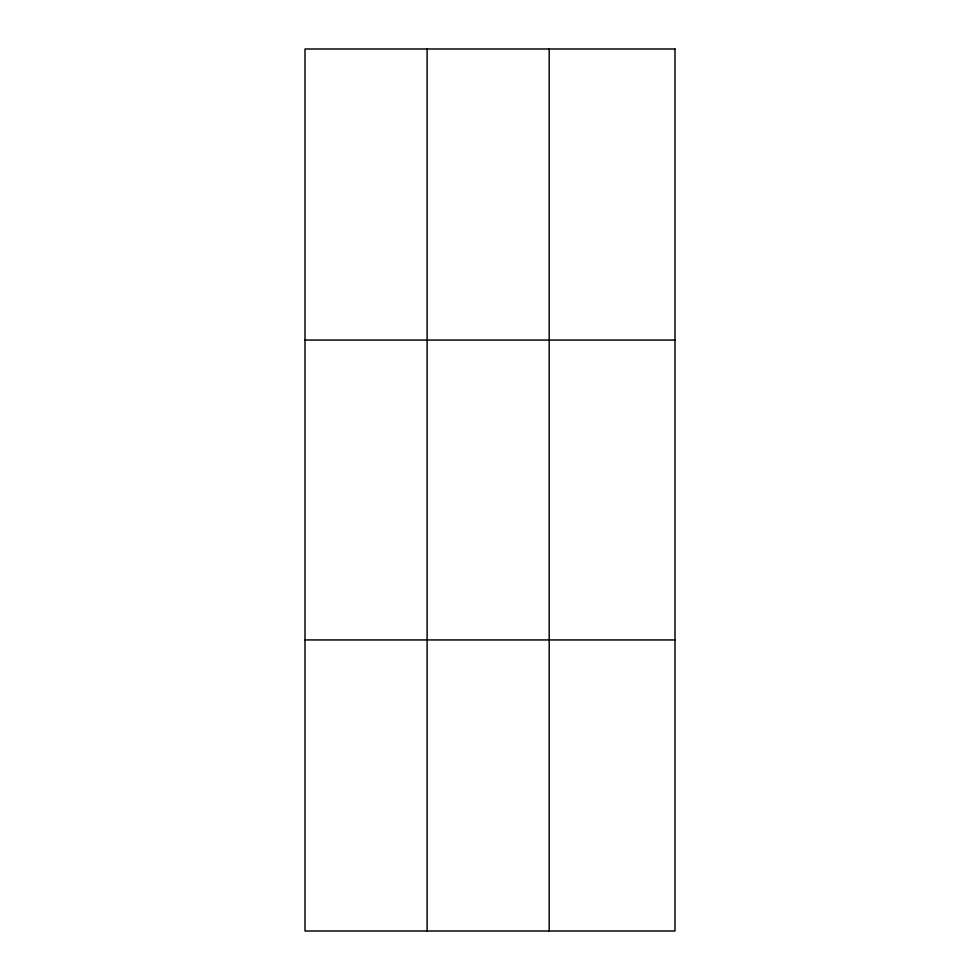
<?xml version="1.0" encoding="UTF-8"?>
<svg xmlns="http://www.w3.org/2000/svg" width="980" height="980" viewBox="0 0 980 980"><rect width="100%" height="100%" fill="white"/><g stroke="black" fill="none" stroke-linecap="round" stroke-linejoin="round"><path stroke-width="1.47" d="M427.109 49L427.109 931M549.192 49L549.192 931M305.013 340.06L674.987 340.06M305.013 639.94L674.987 639.94M674.987 49L674.987 931L305.013 931L305.013 49L674.987 49"/></g></svg>
